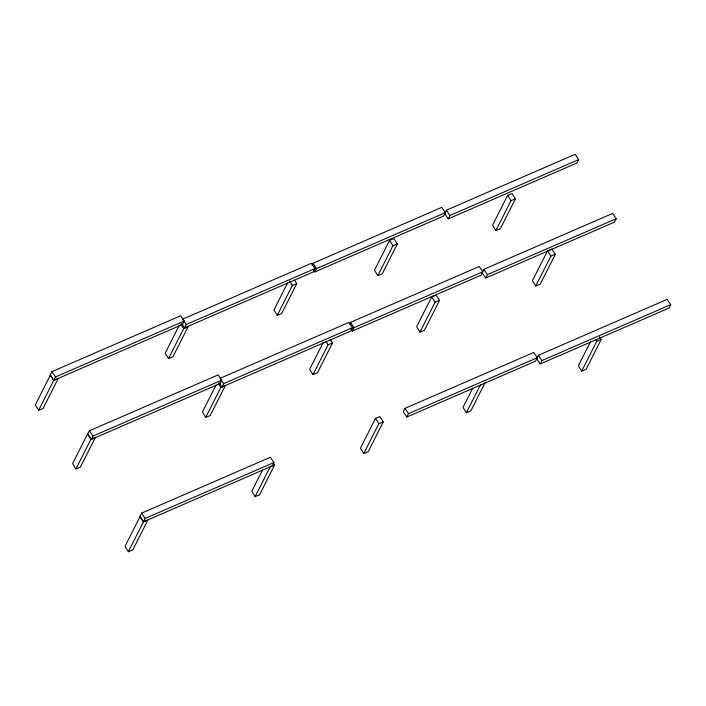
<?xml version="1.0" encoding="UTF-8"?>
<svg xmlns="http://www.w3.org/2000/svg" width="706" height="706" viewBox="0 0 706 706"><rect width="100%" height="100%" fill="white"/><g stroke="black" fill="none" stroke-linecap="round" stroke-linejoin="round"><path stroke-width="1.06" d="M38.662 410.239L55.474 376.96L184.231 321.071L180.665 315.776L51.909 371.665L50.197 375.062L53.753 380.357L58.148 378.61L43.057 408.492L38.662 410.239L35.3 404.935L50.391 375.054L53.753 380.357L182.51 324.46L183.798 321.918M91.242 439.485L92.963 436.087L221.719 380.19L218.154 374.895L89.397 430.792L87.685 434.19L91.242 439.485L220.007 383.587L221.287 381.037M75.921 468.987L91.012 439.114L95.407 437.358L80.316 467.24L75.921 468.987L72.559 463.683L87.65 433.811L91.012 439.114M179.271 325.316L165.16 353.265L168.522 358.569L172.917 356.821L188.008 326.94L183.613 328.687L168.522 358.569M181.548 323.454L184.522 327.866L186.234 324.469L314.991 268.571L311.425 263.276L182.669 319.174L186.234 324.469M141.615 513.138L139.903 516.536L143.468 521.831L147.863 520.084L132.763 549.956L128.368 551.704L125.006 546.409L140.106 516.527L143.468 521.831L272.225 465.934L273.937 462.536L270.372 457.241L141.615 513.138L145.18 518.433L128.368 551.704M216.045 385.026L202.41 412.013L205.773 417.317L210.167 415.569L225.258 385.688L220.863 387.444L205.773 417.317M219.036 382.573L222.011 386.985L223.723 383.587L352.479 327.699L348.923 322.404L220.157 378.292L223.723 383.587M287.554 283L273.919 309.987L277.281 315.291L281.676 313.543L296.767 283.662L294.526 280.123M277.281 315.291L292.372 285.409L296.767 283.662M312.123 264.971L312.979 263.267L441.735 207.379L445.301 212.674L443.589 216.062L314.823 271.96L313.64 270.195M314.991 268.571L313.279 271.969L184.522 327.866M314.823 271.96L316.544 268.562L445.301 212.674M323.269 342.366L309.634 369.353L312.996 374.648L317.391 372.9L332.491 343.028L330.249 339.489M262.491 470.09L251.786 491.288L255.148 496.592L259.543 494.844L274.634 464.972L273.513 463.198M312.996 374.648L328.096 344.775L332.491 343.028M255.148 496.592L270.239 466.719L274.634 464.972M389.571 240.384L374.48 270.266L377.842 275.561L382.237 273.813L397.328 243.941L393.966 238.637L389.571 240.384L392.933 245.688L377.842 275.561M349.611 324.089L350.467 322.395L479.233 266.497L482.789 271.792L481.077 275.19L352.32 331.079L351.129 329.314M352.479 327.699L350.767 331.088L222.011 386.985M352.32 331.079L354.033 327.69L482.789 271.792M446.386 210.185L444.665 213.583L448.231 218.878L576.987 162.98L578.699 159.591L575.143 154.296L446.386 210.185L449.943 215.48L448.231 218.878M431.737 296.891L416.646 326.772L420.008 332.076L424.403 330.329L439.494 300.447L436.131 295.143L431.737 296.891L435.099 302.194L420.008 332.076M375.504 418.358L360.413 448.239L363.775 453.543L368.17 451.787L383.261 421.914L379.899 416.611L375.504 418.358L378.866 423.662L363.775 453.543M507.649 195.324L492.559 225.196L495.921 230.5L500.316 228.753L515.406 198.88L512.044 193.576L507.649 195.324L511.012 200.628L495.921 230.5M404.979 408.35L403.258 411.739L406.824 417.034L535.58 361.145L537.292 357.748L533.736 352.453L404.979 408.35L408.536 413.645L406.824 417.034M483.875 269.313L482.163 272.701L485.719 277.996L614.476 222.108L616.197 218.71L612.631 213.415L483.875 269.313L487.44 274.608L485.719 277.996M472.764 388.132L463.021 407.406L466.384 412.71L470.778 410.963L485.384 382.043M547.529 250.815L532.439 280.697L535.801 286.001L540.196 284.253L555.287 254.372L551.924 249.068L547.529 250.815L550.892 256.119L535.801 286.001M466.384 412.71L480.504 384.761M537.09 357.81L538.378 355.268L667.135 299.37L670.7 304.665L668.988 308.063L540.231 363.952L536.666 358.657M540.231 363.952L541.943 360.563L670.7 304.665M590.481 341.766L578.311 365.858L581.673 371.162L586.068 369.414L601.159 339.533L599.482 336.886M581.673 371.162L596.764 341.28L601.159 339.533M449.943 215.48L578.699 159.591M487.44 274.608L616.197 218.71M145.18 518.433L273.937 462.536M408.536 413.645L537.292 357.748M392.933 245.688L397.328 243.941M511.012 200.628L515.406 198.88M435.099 302.194L439.494 300.447M550.892 256.119L555.287 254.372M378.866 423.662L383.261 421.914M538.378 355.268L541.943 360.563M312.979 263.267L316.544 268.562M350.467 322.395L354.033 327.69M51.909 371.665L55.474 376.96M89.397 430.792L92.963 436.087M595.643 339.515L596.764 341.28M289.575 280.988L292.372 285.409M325.854 341.236L328.096 344.775M180.807 324.266L183.613 328.687M218.622 383.905L220.863 387.444"/></g></svg>
